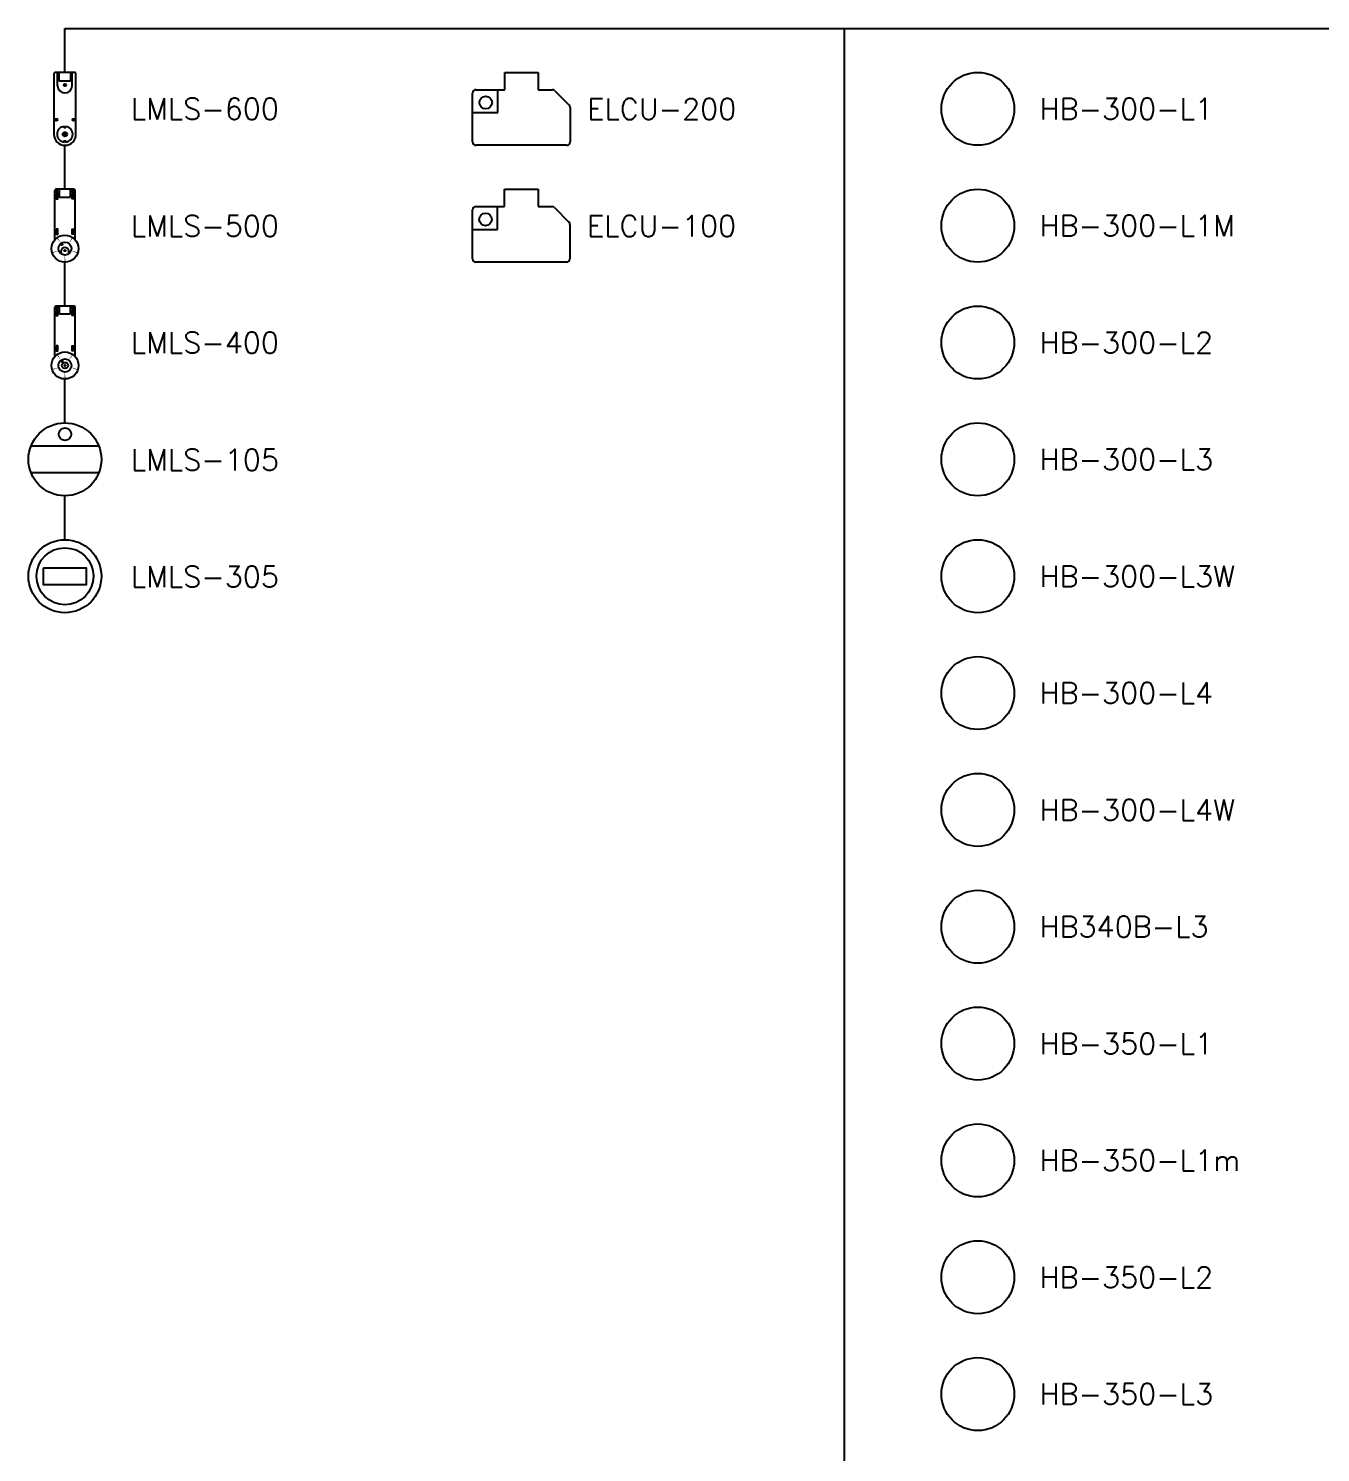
# Model space of a CAD drawing. Header units: inches. Extents: x -179 to 78, y 1 to 666.
# Drawn here: x -86.88 to -72.17, y 194.62 to 210.83 of the extents above; entities that cross this region are included whole.
import ezdxf

# ---------------------------------------------------------------- set-up
doc = ezdxf.new("R2010")
doc.units = ezdxf.units.IN
doc.header["$MEASUREMENT"] = 0
doc.linetypes.add('HIDDEN', pattern=[0.375, 0.25, -0.125])
doc.layers.add('Riser', color=7, linetype='Continuous')
doc.styles.add('ROMANS', font='ROMANS.shx')

# ---------------------------------------------------------------- blocks, each defined once
blk = doc.blocks.new('ELCU-200')
at = {"linetype": 'Continuous'}
for p, q in [((-0.188, 0.218), (-0.188, 0.415)), ((-0.188, 0.218), (-0.188, 0.415)), ((0.193, 0.415), (0.193, 0.218)), ((0.193, 0.415), (0.193, 0.218)), ((-0.555, -0.345), (-0.555, 0.179)), ((-0.555, -0.345), (-0.555, 0.179)), ((-0.516, 0.218), (-0.188, 0.218)), ((-0.516, 0.218), (-0.188, 0.218)), ((0.193, 0.218), (0.353, 0.218)), ((0.193, 0.218), (0.353, 0.218)), ((0.38, 0.206), (0.544, 0.042)), ((0.38, 0.206), (0.544, 0.042)), ((0.555, 0.015), (0.555, -0.376)), ((0.555, 0.015), (0.555, -0.376)), ((-0.555, -0.376), (-0.555, -0.345)), ((-0.555, -0.376), (-0.555, -0.345)), ((0.516, -0.415), (-0.516, -0.415)), ((0.516, -0.415), (-0.516, -0.415))]:
    blk.add_line(p, q, dxfattribs=at)
for p, q in [((-0.188, 0.415), (0.193, 0.415)), ((-0.269, -0.042), (-0.269, 0.218)), ((-0.269, -0.042), (-0.269, 0.218)), ((-0.555, -0.042), (-0.269, -0.042)), ((-0.555, -0.042), (-0.269, -0.042))]:
    blk.add_line(p, q)
blk.add_circle((-0.406, 0.072), 0.0718)
blk.add_circle((-0.406, 0.072), 0.0718)
for centre, start, end in [((-0.516, 0.179), 90, 180), ((-0.516, 0.179), 90, 180), ((0.353, 0.179), 44.9169, 90), ((0.353, 0.179), 44.9169, 90), ((0.516, 0.015), 0, 44.9169), ((0.516, 0.015), 0, 44.9169), ((-0.516, -0.376), 180, 270), ((-0.516, -0.376), 180, 270), ((0.516, -0.376), 270, 0), ((0.516, -0.376), 270, 0)]:
    blk.add_arc(centre, 0.0391, start, end, dxfattribs=at)
at = {"insert": (0.75, -0.002), "char_height": 0.24, "width": 5.724, "attachment_point": 4, "style": 'ROMANS'}
blk.add_mtext('ELCU-200', dxfattribs=at)
blk = doc.blocks.new('ELCU-100')
at = {"linetype": 'Continuous'}
for p, q in [((-0.188, 0.218), (-0.188, 0.415)), ((-0.188, 0.218), (-0.188, 0.415)), ((0.193, 0.415), (0.193, 0.218)), ((0.193, 0.415), (0.193, 0.218)), ((-0.555, -0.345), (-0.555, 0.179)), ((-0.555, -0.345), (-0.555, 0.179)), ((-0.516, 0.218), (-0.188, 0.218)), ((-0.516, 0.218), (-0.188, 0.218)), ((0.193, 0.218), (0.353, 0.218)), ((0.193, 0.218), (0.353, 0.218)), ((0.38, 0.206), (0.544, 0.042)), ((0.38, 0.206), (0.544, 0.042)), ((0.555, 0.015), (0.555, -0.376)), ((0.555, 0.015), (0.555, -0.376)), ((-0.555, -0.376), (-0.555, -0.345)), ((-0.555, -0.376), (-0.555, -0.345)), ((0.516, -0.415), (-0.516, -0.415)), ((0.516, -0.415), (-0.516, -0.415))]:
    blk.add_line(p, q, dxfattribs=at)
for p, q in [((-0.188, 0.415), (0.193, 0.415)), ((-0.269, -0.042), (-0.269, 0.218)), ((-0.269, -0.042), (-0.269, 0.218)), ((-0.555, -0.042), (-0.269, -0.042)), ((-0.555, -0.042), (-0.269, -0.042))]:
    blk.add_line(p, q)
blk.add_circle((-0.406, 0.072), 0.0718)
blk.add_circle((-0.406, 0.072), 0.0718)
for centre, start, end in [((-0.516, 0.179), 90, 180), ((-0.516, 0.179), 90, 180), ((0.353, 0.179), 44.9169, 90), ((0.353, 0.179), 44.9169, 90), ((0.516, 0.015), 0, 44.9169), ((0.516, 0.015), 0, 44.9169), ((-0.516, -0.376), 180, 270), ((-0.516, -0.376), 180, 270), ((0.516, -0.376), 270, 0), ((0.516, -0.376), 270, 0)]:
    blk.add_arc(centre, 0.0391, start, end, dxfattribs=at)
at = {"insert": (0.75, -0.002), "char_height": 0.24, "width": 5.724, "attachment_point": 4, "style": 'ROMANS'}
blk.add_mtext('ELCU-100', dxfattribs=at)
blk = doc.blocks.new('LMLS-600')
for p, q in [((0, 0.415), (0, 0.915)), ((-0.083, 0.264), (-0.083, 0.415)), ((-0.065, 0.316), (-0.065, 0.415)), ((0.065, 0.415), (0.065, 0.316)), ((0.083, 0.264), (0.083, 0.415)), ((0.065, 0.316), (-0.065, 0.316))]:
    blk.add_line(p, q)
blk.add_lwpolyline([(0.126, -0.289), (0.126, 0.395, 0.414214), (0.106, 0.415), (-0.106, 0.415, 0.414214), (-0.126, 0.395), (-0.126, -0.289)], format="xyb")
for points in [[(-0.007, -0.2), (-0.007, -0.214), (0.007, -0.214), (0.007, -0.2)], [(-0.007, -0.378), (-0.007, -0.364), (0.007, -0.364), (0.007, -0.378)]]:
    blk.add_lwpolyline(points)
for centre, radius in [((0, 0.272), 0.0123), ((-0.098, -0.124), 0.0123), ((0.098, -0.124), 0.0123), ((0, -0.289), 0.0251), ((0, -0.289), 0.00707)]:
    blk.add_circle(centre, radius)
for centre, radius, start, end in [((0, 0.264), 0.0831, 180, 0), ((0, -0.289), 0.126, 180, 360), ((0, -0.289), 0.0895, 94.3188, 265.6812), ((0, -0.289), 0.0895, 274.3188, 85.6812)]:
    blk.add_arc(centre, radius, start, end)
at = {"insert": (0.75, 0), "char_height": 0.24, "width": 5.724, "attachment_point": 4, "style": 'ROMANS'}
blk.add_mtext('LMLS-600', dxfattribs=at)
blk = doc.blocks.new('LMLS-500')
blk.add_line((0, 0.415), (0, 0.915))
at = {"linetype": 'HIDDEN'}
for p, q in [((-0.061, 0.322), (-0.061, 0.415)), ((0.061, 0.415), (0.061, 0.322)), ((0.061, 0.322), (-0.061, 0.322))]:
    blk.add_line(p, q, dxfattribs=at)
for points, format in [([(0.117, -0.16), (0.117, 0.397, 0.414214), (0.099, 0.415), (-0.099, 0.415, 0.414214), (-0.117, 0.397), (-0.117, -0.16)], "xyb"), ([(-0.087, -0.14, 0.00917, 0.00229, 0), (-0.048, -0.194, 0, 0, 0)], "xyseb"), ([(0.087, -0.14, 0.00917, 0.00229, 0), (0.048, -0.194, 0, 0, 0)], "xyseb"), ([(-0.141, -0.307, 0.00917, 0.00229, 0), (-0.078, -0.286, 0, 0, 0)], "xyseb"), ([(0.141, -0.307, 0.00917, 0.00229, 0), (0.078, -0.286, 0, 0, 0)], "xyseb"), ([(0, -0.409, 0.00917, 0.00229, 0), (0, -0.343, 0, 0, 0)], "xyseb")]:
    blk.add_lwpolyline(points, format=format)
for points in [[(-0.101, 0.363), (-0.101, 0.306), (-0.082, 0.306), (-0.082, 0.363)], [(0.101, 0.363), (0.101, 0.306), (0.082, 0.306), (0.082, 0.363)], [(-0.101, -0.038), (-0.101, -0.096), (-0.082, -0.096), (-0.082, -0.038)], [(0.101, -0.038), (0.101, -0.096), (0.082, -0.096), (0.082, -0.038)]]:
    blk.add_lwpolyline(points, close=True)
for centre, radius in [((-0.091, 0.39), 0.0115), ((0.091, 0.39), 0.0115), ((0, -0.261), 0.154), ((0, -0.261), 0.0745), ((-0.034, -0.214), 0.00721), ((0, -0.283), 0.00721)]:
    blk.add_circle(centre, radius)
blk.add_ellipse((0, -0.298), major_axis=(0, 0.0504), ratio=0.920481, start_param=4.183273, end_param=8.383098)
at = {"insert": (0.75, -0.004), "char_height": 0.24, "width": 5.724, "attachment_point": 4, "style": 'ROMANS'}
blk.add_mtext('LMLS-500', dxfattribs=at)
blk = doc.blocks.new('LMLS-400')
blk.add_line((0, 0.415), (0, 0.915))
at = {"linetype": 'HIDDEN'}
for p, q in [((-0.061, 0.322), (-0.061, 0.415)), ((0.061, 0.415), (0.061, 0.322)), ((0.061, 0.322), (-0.061, 0.322))]:
    blk.add_line(p, q, dxfattribs=at)
for points, format in [([(0.117, -0.16), (0.117, 0.397, 0.414214), (0.099, 0.415), (-0.099, 0.415, 0.414214), (-0.117, 0.397), (-0.117, -0.16)], "xyb"), ([(-0.087, -0.14, 0.00917, 0.00229, 0), (-0.048, -0.194, 0, 0, 0)], "xyseb"), ([(0.087, -0.14, 0.00917, 0.00229, 0), (0.048, -0.194, 0, 0, 0)], "xyseb"), ([(-0.141, -0.307, 0.00917, 0.00229, 0), (-0.078, -0.286, 0, 0, 0)], "xyseb"), ([(0.141, -0.307, 0.00917, 0.00229, 0), (0.078, -0.286, 0, 0, 0)], "xyseb"), ([(0, -0.409, 0.00917, 0.00229, 0), (0, -0.343, 0, 0, 0)], "xyseb")]:
    blk.add_lwpolyline(points, format=format)
for points in [[(-0.101, 0.363), (-0.101, 0.306), (-0.082, 0.306), (-0.082, 0.363)], [(0.101, 0.363), (0.101, 0.306), (0.082, 0.306), (0.082, 0.363)], [(-0.101, -0.038), (-0.101, -0.096), (-0.082, -0.096), (-0.082, -0.038)], [(0.101, -0.038), (0.101, -0.096), (0.082, -0.096), (0.082, -0.038)]]:
    blk.add_lwpolyline(points, close=True)
for centre, radius in [((-0.091, 0.39), 0.0115), ((0.091, 0.39), 0.0115), ((0, -0.261), 0.154), ((0, -0.261), 0.0745), ((-0.034, -0.214), 0.00721), ((0, -0.261), 0.035), ((0, -0.261), 0.00721)]:
    blk.add_circle(centre, radius)
at = {"insert": (0.75, 0), "char_height": 0.24, "width": 5.724, "attachment_point": 4, "style": 'ROMANS'}
blk.add_mtext('LMLS-400', dxfattribs=at)
blk = doc.blocks.new('HB-300-L1')
blk.add_circle((0, 0), 0.415)
at = {"style": 'ROMANS'}
blk.add_text('HB-300-L1', height=0.24, dxfattribs=at).set_placement((0.704, -0.12))
blk = doc.blocks.new('HB-300-L1M')
blk.add_circle((0, 0), 0.415)
at = {"style": 'ROMANS'}
blk.add_text('HB-300-L1M', height=0.24, dxfattribs=at).set_placement((0.704, -0.12))
blk = doc.blocks.new('HB-300-L2')
blk.add_circle((0, 0), 0.415)
at = {"style": 'ROMANS'}
blk.add_text('HB-300-L2', height=0.24, dxfattribs=at).set_placement((0.704, -0.12))
blk = doc.blocks.new('HB-300-L3')
blk.add_circle((0, 0), 0.415)
at = {"style": 'ROMANS'}
blk.add_text('HB-300-L3', height=0.24, dxfattribs=at).set_placement((0.704, -0.12))
blk = doc.blocks.new('HB-300-L3W')
blk.add_circle((0, 0), 0.415)
at = {"style": 'ROMANS'}
blk.add_text('HB-300-L3W', height=0.24, dxfattribs=at).set_placement((0.704, -0.12))
blk = doc.blocks.new('HB-300-L4')
blk.add_circle((0, 0), 0.415)
at = {"style": 'ROMANS'}
blk.add_text('HB-300-L4', height=0.24, dxfattribs=at).set_placement((0.704, -0.12))
blk = doc.blocks.new('HB-300-L4W')
blk.add_circle((0, 0), 0.415)
at = {"style": 'ROMANS'}
blk.add_text('HB-300-L4W', height=0.24, dxfattribs=at).set_placement((0.704, -0.12))
blk = doc.blocks.new('HB340B-L3')
blk.add_circle((0, 0), 0.415)
at = {"style": 'ROMANS'}
blk.add_text('HB340B-L3', height=0.24, dxfattribs=at).set_placement((0.704, -0.12))
blk = doc.blocks.new('HB-350-L1')
blk.add_circle((0, 0), 0.415)
at = {"style": 'ROMANS'}
blk.add_text('HB-350-L1', height=0.24, dxfattribs=at).set_placement((0.704, -0.12))
blk = doc.blocks.new('HB-350-L1m')
blk.add_circle((0, 0), 0.415)
at = {"style": 'ROMANS'}
blk.add_text('HB-350-L1m', height=0.24, dxfattribs=at).set_placement((0.704, -0.12))
blk = doc.blocks.new('HB-350-L2')
blk.add_circle((0, 0), 0.415)
at = {"style": 'ROMANS'}
blk.add_text('HB-350-L2', height=0.24, dxfattribs=at).set_placement((0.704, -0.12))
blk = doc.blocks.new('HB-350-L3')
blk.add_circle((0, 0), 0.415)
at = {"style": 'ROMANS'}
blk.add_text('HB-350-L3', height=0.24, dxfattribs=at).set_placement((0.704, -0.12))
blk = doc.blocks.new('LMLS-105')
for p, q in [((0, 0.415), (0, 0.915)), ((-0.385, 0.154), (0.385, 0.154)), ((0.385, -0.154), (-0.385, -0.154))]:
    blk.add_line(p, q)
at = {"linetype": 'Continuous'}
blk.add_circle((0, 0), 0.415, dxfattribs=at)
blk.add_circle((0, 0.287), 0.0712)
at = {"insert": (0.75, -0.005), "char_height": 0.24, "width": 5.724, "attachment_point": 4, "style": 'ROMANS'}
blk.add_mtext('LMLS-105', dxfattribs=at)
blk = doc.blocks.new('LMLS-305')
blk.add_line((0, 0.415), (0, 0.915))
blk.add_lwpolyline([(-0.243, 0.097), (0.243, 0.097), (0.243, -0.097), (-0.243, -0.097)], close=True)
for radius in [0.415, 0.324]:
    blk.add_circle((0, 0), radius)
at = {"insert": (0.75, -0.005), "char_height": 0.24, "width": 5.724, "attachment_point": 4, "style": 'ROMANS'}
blk.add_mtext('LMLS-305', dxfattribs=at)

msp = doc.modelspace()

# ---------------------------------------------------------------- linework, layer by layer
msp.add_line((-77.59126, 210.83471), (-77.59126, 186.70928))
at = {"layer": 'Riser'}
msp.add_line((-86.46268, 210.83471), (-54.94715, 210.83471), dxfattribs=at)

# ---------------------------------------------------------------- block references
for name, p in [('LMLS-600', (-86.46268, 209.91971)), ('ELCU-200', (-81.26593, 209.91971)), ('HB-300-L1', (-76.06918, 209.91971)), ('LMLS-500', (-86.46268, 208.58971)), ('ELCU-100', (-81.26829, 208.58971)), ('HB-300-L1M', (-76.06918, 208.58971)), ('LMLS-400', (-86.46268, 207.25971)), ('HB-300-L2', (-76.06918, 207.25971)), ('LMLS-105', (-86.46268, 205.92971)), ('HB-300-L3', (-76.06918, 205.92971)), ('LMLS-305', (-86.46268, 204.59971)), ('HB-300-L3W', (-76.06918, 204.59971)), ('HB-300-L4', (-76.06918, 203.26971)), ('HB-300-L4W', (-76.06918, 201.93971)), ('HB340B-L3', (-76.06918, 200.60971)), ('HB-350-L1', (-76.06918, 199.27971)), ('HB-350-L1m', (-76.06918, 197.94971)), ('HB-350-L2', (-76.06918, 196.61971)), ('HB-350-L3', (-76.06918, 195.28971))]:
    msp.add_blockref(name, p)

doc.saveas('drawing.dxf')
